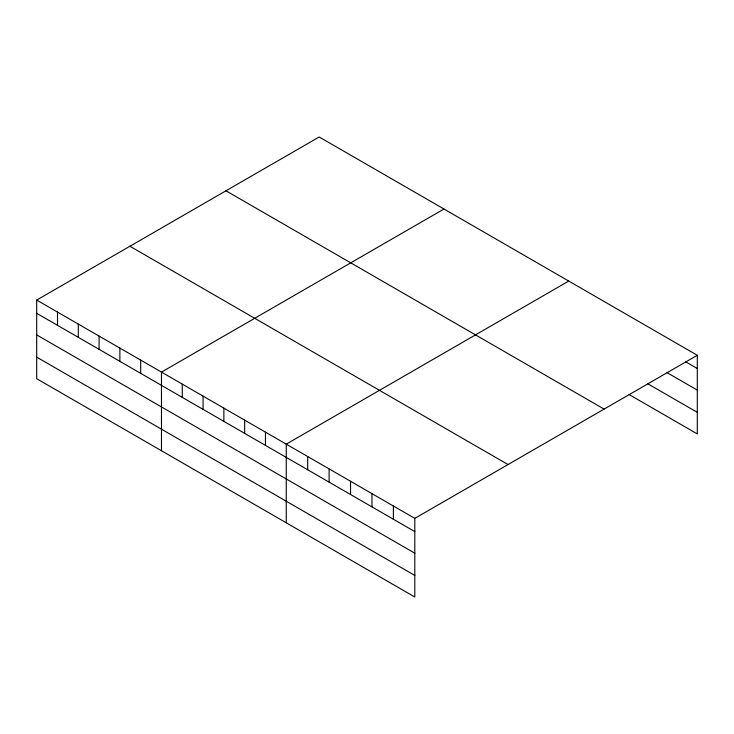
<?xml version="1.0" encoding="UTF-8"?>
<svg xmlns="http://www.w3.org/2000/svg" width="734" height="734" viewBox="0 0 734 734"><rect width="100%" height="100%" fill="white"/><g stroke="black" fill="none" stroke-linecap="round" stroke-linejoin="round"><path stroke-width="1.1" d="M414.811 553.197L414.811 518.378L36.7 300.068L36.7 378.716L414.811 597.017L414.811 553.197L36.7 334.897M629.13 394.571L697.3 433.932L697.3 355.284L319.189 136.983L36.7 300.068M443.969 209.016L161.48 372.11L161.48 450.759M568.74 281.058L286.251 444.153L286.251 522.801M414.811 518.378L697.3 355.284M685.611 361.779L697.3 368.523M667.105 372.679L697.3 390.112M647.627 383.671L697.3 412.343M225.971 190.803L604.082 409.104M129.918 246.248L508.029 464.549M36.7 313.317L414.811 531.618M36.7 357.137L414.811 575.438M393.387 506.001L393.387 519.25M371.964 493.633L371.964 506.873M350.531 481.265L350.531 494.505M329.107 468.888L329.107 482.137M307.684 456.52L307.684 469.769M265.46 432.142L265.46 445.391M244.661 420.142L244.661 433.381M223.87 408.132L223.87 421.371M203.07 396.121L203.07 409.37M182.271 384.121L182.271 397.36M140.68 360.11L140.68 373.349M119.881 348.099L119.881 361.339M99.09 336.089L99.09 349.338M78.29 324.089L78.29 337.328M57.5 312.078L57.5 325.327"/></g></svg>
